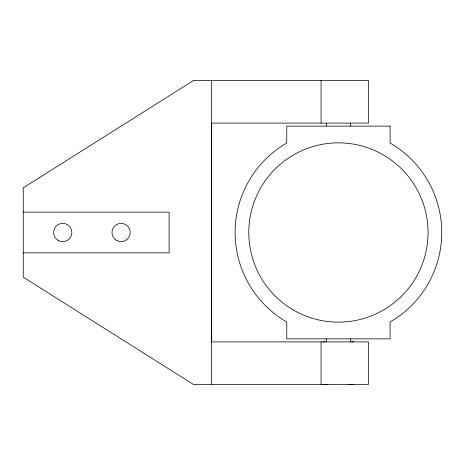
<?xml version="1.0" encoding="UTF-8"?>
<svg xmlns="http://www.w3.org/2000/svg" width="465" height="465" viewBox="0 0 465 465"><rect width="100%" height="100%" fill="white"/><g stroke="black" fill="none" stroke-linecap="round" stroke-linejoin="round"><path stroke-width="0.7" d="M211.656 384.439L211.662 80.555M321.059 384.445L321.059 341.903M326.279 341.752L326.279 338.857M350.593 341.752L350.593 338.857M23.25 212.139L169.115 212.139L169.115 252.861L23.25 252.861M323.245 341.897L325.279 341.897M351.598 341.903L353.632 341.903M323.245 384.445L325.279 384.445M326.279 384.445L327.912 384.445M348.965 384.445L350.593 384.445M351.592 384.445L353.632 384.445M350.587 123.242L350.587 126.137M326.273 123.242L326.273 126.137M321.059 80.555L321.059 123.097M193.428 80.555L23.25 187.825L23.25 277.169L193.428 384.439L368.466 384.439L368.466 341.897L211.662 341.897L211.662 123.097L368.466 123.097L368.466 80.555L193.428 80.555M390.089 126.137L286.766 126.137L286.766 143.022A103.323 103.323 0 0 0 286.766 321.978L286.766 338.857L390.089 338.857L390.089 321.978A103.323 103.323 0 0 0 390.089 143.022L390.089 126.137M293.607 310.132A89.646 89.646 0 0 0 428.073 232.5A89.646 89.646 0 0 0 293.607 154.862A89.646 89.646 0 0 0 293.607 310.132M116.541 240.393A9.114 9.114 0 0 0 130.217 232.5A9.114 9.114 0 0 0 116.541 224.601A9.114 9.114 0 0 0 116.541 240.393M58.195 240.393A9.114 9.114 0 0 0 71.872 232.5A9.114 9.114 0 0 0 58.195 224.601A9.114 9.114 0 0 0 58.195 240.393"/></g></svg>
